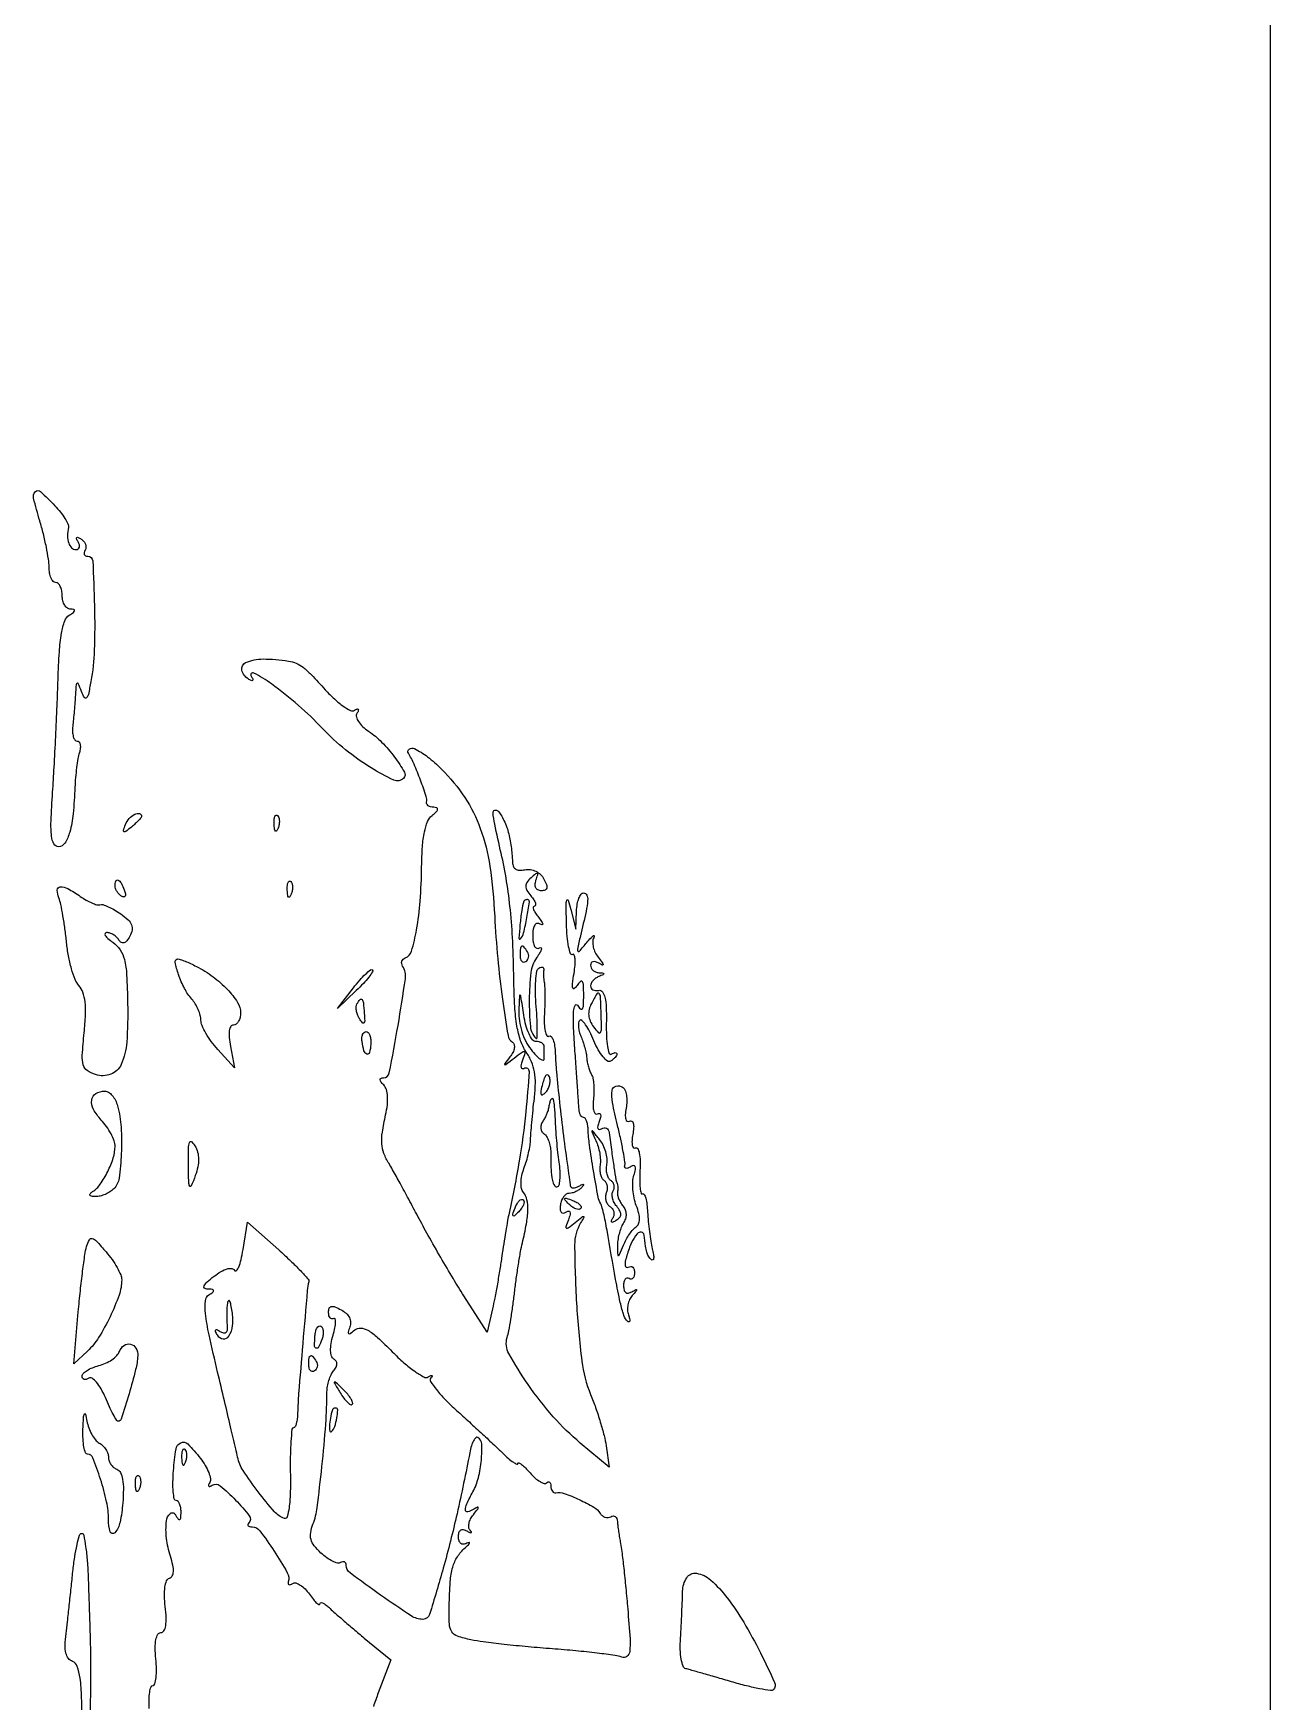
# Model space of a CAD drawing. Extents: x 0 to 848, y 0 to 1200.
# Drawn here: x 660.6 to 848, y 526.5 to 779.2 of the extents above; entities that cross this region are included whole.
import ezdxf

# ---------------------------------------------------------------- set-up
doc = ezdxf.new("R2010")
doc.units = 0

msp = doc.modelspace()

# ---------------------------------------------------------------- linework, layer by layer
msp.add_lwpolyline([(847.989753, 155.5), (847.994877, 677.756538), (848, 1200.013076)])
for points in [[(663.871338, 707.636955, -0.020768), (664.709361, 706.6672, -0.02678), (665.390992, 705.707511, -0.026455), (665.860179, 704.870948, -0.161676), (665.927231, 704.386955, 0.045705), (665.804842, 703.054137, 0.080855), (665.981557, 701.966954, 0.118018), (666.421311, 701.261537, 0.197095), (667.059017, 701, 0.132745), (667.403738, 701.093162, 0.19028), (667.59735, 701.339137, 0.143226), (667.599686, 701.712617, 0.068937), (667.404508, 702.154508, -0.028948), (667.154868, 702.616187, -0.323892), (667.191836, 702.80982, -0.309012), (667.391571, 702.841292, -0.02762), (667.861803, 702.58541, -0.078004), (668.265683, 702.238779, -0.090333), (668.519692, 701.800911, -0.100781), (668.586571, 701.341636, -0.124968), (668.457295, 700.930902, 0.08047), (668.309803, 700.575108, 0.15876), (668.334747, 700.273452, 0.183819), (668.52546, 700.073189, 0.112026), (668.84802, 700, -0.399817), (669.615716, 699.269322, -0.005907), (669.87151, 692.467276, -0.014362), (669.851775, 685.772822, -0.038049), (669.337394, 681.016665, -0.006922), (668.947311, 679.068702, -0.137683), (668.666551, 678.536097, -0.506435), (668.358585, 678.574963, -0.033846), (667.91522, 679.516665, 0.006824), (667.429248, 680.712478, 0.446282), (667.240663, 680.777415, 0.251349), (667.09511, 680.550538, 0.004136), (666.986952, 679, -0.003568), (666.910056, 677.879303, -0.002258), (666.805154, 676.573437, -0.002267), (666.690479, 675.291357, -0.00418), (666.583786, 674.25, 0.037839), (666.553766, 673.388124, 0.060248), (666.671996, 672.660938, 0.083735), (666.909066, 672.168417, 0.243421), (667.234507, 672, -0.22425), (667.532822, 671.85912, -0.122416), (667.710691, 671.485937, -0.080071), (667.734089, 670.92044, -0.045691), (667.591352, 670.25, 0.032602), (667.373145, 669.342251, 0.010778), (667.169308, 667.985937, 0.010681), (667.00745, 666.468347, 0.011926), (666.917711, 665, -0.015067), (666.64565, 660.964699, -0.043479), (666.132319, 658.21181, -0.072084), (665.397267, 656.544262, -0.258461), (664.41471, 656, -0.280378), (663.725878, 656.419223, -0.093244), (663.371996, 657.599029, -0.037051), (663.300842, 659.864967, -0.006066), (663.541424, 664.25, 0.003055), (663.772572, 668.045083, 0.001704), (664.010061, 672.668999, 0.001699), (664.218444, 677.34763, 0.002757), (664.360102, 681.325314, -0.008672), (664.559398, 685.524296, -0.027105), (664.894935, 688.331403, -0.039243), (665.371143, 690.183948, -0.170778), (666.062844, 691.060001, 0.01903), (666.686661, 691.488808, 0.184767), (666.855391, 691.754903, 0.409385), (666.742497, 691.928182, 0.051036), (666.25, 691.984687, -0.156456), (665.773177, 692.144102, -0.095937), (665.367188, 692.583002, -0.078496), (665.09307, 693.234059, -0.060533), (665, 694, 0.048028), (664.926307, 694.765418, 0.068025), (664.70625, 695.4125, 0.088204), (664.381882, 695.848523, 0.191087), (664, 696, -0.216027), (663.617439, 696.173378, -0.079183), (663.29375, 696.687689, -0.060217), (663.073268, 697.444718, -0.040802), (663, 698.341069, 0.037947), (662.908112, 699.550059, 0.011494), (662.588124, 701.36301, 0.011441), (662.134613, 703.385643, 0.012221), (661.597868, 705.341069, -0.011986), (660.652718, 708.778032, -0.261979), (660.919291, 709.748585, -0.40364), (661.720009, 709.767023, -0.01809)], [(699.25, 684.117874, -0.060051), (700.438406, 683.78148, -0.066795), (701.466882, 683.179988, -0.036884), (702.704246, 682.058476, -0.006506), (704.837347, 679.758277, 0.022536), (706.208453, 678.371671, 0.033924), (707.531922, 677.305516, 0.036332), (708.655019, 676.635839, 0.260306), (709.263393, 676.662786, -0.042129), (709.636993, 676.852264, -0.336245), (709.812122, 676.805004, -0.275464), (709.83652, 676.604152, -0.034229), (709.622643, 676.198441, 0.205925), (709.541645, 675.65292, 0.07992), (709.858259, 674.940627, 0.061308), (710.50324, 674.175241, 0.04204), (711.398652, 673.474449, -0.054533), (713.370577, 671.85027, -0.033487), (715.325112, 669.557327, -0.027553), (716.811033, 667.308282, -0.340894), (716.687988, 666.354655, -0.314617), (715.204622, 666.091199, -0.029532), (711.758897, 667.941948, -0.03276), (707.903116, 670.679744, -0.031839), (704.398792, 673.922117, 0.023514), (700.769433, 677.394012, 0.020839), (696.685339, 680.659912, 0.041153), (694.011523, 682.301467, 0.757335), (693.594426, 681.847216, -0.028851), (693.843204, 681.387345, -0.314943), (693.809105, 681.191071, -0.316522), (693.61348, 681.156389, -0.028996), (693.154508, 681.404508, -0.201), (692.201107, 682.73854, -0.358183), (692.768975, 683.873004, -0.106168), (695.40204, 684.426695, -0.037921)], [(722.446964, 667.75, -0.050113), (725.958075, 663.450389, -0.059561), (728.309644, 658.770866, -0.050312), (729.746804, 653.050545, -0.024058), (730.485307, 645.5, 0.010861), (730.941567, 639.094913, 0.01181), (731.667121, 632.892794, 0.005629), (732.505283, 627.396626, 0.216969), (733.179955, 626.388781, -0.19364), (733.435301, 626.041986, -0.105813), (733.45744, 625.506069, -0.076333), (733.238044, 624.848262, -0.047349), (732.798558, 624.160972, 0.002346), (731.974806, 623.097067, 0.539201), (732.009407, 622.997629, 0.228837), (732.180507, 623.032852, 0.00148), (733.437231, 624, -0.005496), (734.645485, 624.914489, -0.221475), (734.96217, 624.979006, -0.437169), (735.075332, 624.777456, -0.011532), (734.698685, 623.698062, 0.030799), (734.497073, 623.03982, 0.099848), (734.480436, 622.585526, 0.286317), (734.63784, 622.406113, 0.214845), (734.904673, 622.441085, -0.606943), (735.689398, 621.97342, -0.011018), (735.199985, 615.845799, -0.015981), (734.197571, 608.392778, -0.013082), (732.664754, 600.5, 0.01019), (732.452048, 599.437598, 0.00284), (732.162391, 597.765625, 0.002864), (731.856144, 595.869529, 0.003005), (731.576665, 594, -0.005051), (731.272635, 592.021649, -0.003514), (730.891085, 589.79375, -0.003544), (730.494714, 587.660712, -0.007313), (730.148649, 586), (729.365725, 582.5), (725.829252, 588, -0.007368), (724.227572, 590.57356, -0.003943), (722.32138, 593.796718, -0.003925), (720.427365, 597.117455, -0.006121), (718.853672, 600.010103, 0.001561), (717.468802, 602.611914, 0.001885), (716.15186, 605.04552, 0.0016), (715.02891, 607.086525, 0.012858), (714.485402, 608.010103, -0.048521), (713.722548, 609.547293, -0.073675), (713.402504, 611.001654, -0.055736), (713.476213, 612.762511, -0.01716), (713.972381, 615.37754, 0.027046), (714.231147, 616.905643, 0.044656), (714.263088, 618.213623, 0.055542), (714.07985, 619.245123, 0.125305), (713.677263, 619.922737, -0.030773), (713.257529, 620.397581, -0.155153), (713.13615, 620.725519, -0.314071), (713.262441, 620.926071, -0.100379), (713.626981, 621, 0.35891), (714.528216, 621.742582, 0.005397), (715.84692, 628.922538, 0.007492), (716.95502, 635.974365, 0.175379), (716.546875, 637.924154, -0.096287), (716.40656, 638.295143, -0.119866), (716.431898, 638.661855, -0.124181), (716.620759, 638.966687, -0.108101), (716.940913, 639.16459, 0.242177), (717.900228, 640.179384, 0.026108), (718.659793, 643.424939, 0.026276), (719.205165, 647.759903, 0.01529), (719.425545, 653, -0.013919), (719.54413, 656.016691, -0.033539), (719.842858, 658.229671, -0.046293), (720.316467, 659.795306, -0.126273), (721, 660.718197, 0.021578), (721.644961, 661.289881, 0.152417), (721.843341, 661.6531, 0.368864), (721.717593, 661.878243, 0.082494), (721.25, 661.968197, -0.059441), (720.783743, 662.035891, -0.090227), (720.414623, 662.21097, -0.119781), (720.198976, 662.462106, -0.17247), (720.161482, 662.75, 0.13455), (720.113437, 663.616002, 0.008304), (719.247055, 666.068954, 0.013183), (718.267687, 668.503327, 0.036195), (717.410956, 670.144075, -0.396529), (717.541904, 670.785297, -0.270872), (718.334433, 670.853048, -0.054528), (720.325447, 669.624894, -0.03106)], [(677, 660.622445, -0.172995), (676.92491, 660.411909, -0.015689), (676.55265, 659.984529, -0.018888), (676.060438, 659.492636, -0.013646), (675.477108, 658.981001, -0.008807), (674.617386, 658.292701, -0.27071), (674.355597, 658.258808, -0.389672), (674.264678, 658.458284, -0.012731), (674.584097, 659.358556, -0.091143), (675.143246, 660.274265, -0.089947), (675.99376, 660.936277, -0.178047), (676.678078, 661.025462, -0.350363)], [(697.683114, 658.8125, -0.054073), (697.461564, 658.395823, -0.470617), (697.279315, 658.37858, -0.168741), (697.137993, 658.670344, -0.018894), (697.078947, 659.416667, -0.028489), (697.089945, 660.112848, -0.077125), (697.200665, 660.592839, -0.208169), (697.385309, 660.77538, -0.296942), (697.604167, 660.729167, -0.126455), (697.797407, 660.402231, -0.060344), (697.876576, 659.916927, -0.05415), (697.839148, 659.359369, -0.051402)], [(732.617322, 657.926591, -0.013958), (732.833864, 656.874557, -0.010839), (733.012468, 655.719431, -0.01099), (733.132049, 654.634211, -0.025886), (733.161365, 653.820408, 0.086127), (733.273233, 653.109493, 0.161485), (733.620766, 652.65054, 0.140094), (734.215275, 652.450816, 0.059063), (735.063414, 652.512212, -0.084758), (735.893584, 652.529766, -0.076588), (736.714519, 652.275058, -0.07591), (737.426931, 651.782155, -0.080829), (737.941948, 651.108471, -0.030681), (738.33158, 650.259018, -0.148752), (738.37002, 649.736059, -0.251591), (738.111176, 649.437891, -0.090982), (737.541327, 649.333333, -0.117055), (737.043654, 649.451462, -0.160725), (736.720485, 649.77426, -0.132262), (736.615566, 650.28077, -0.069265), (736.742519, 650.916667, 0.013368), (737.005633, 651.741951, 0.362157), (736.920026, 651.937293, 0.299801), (736.686482, 651.9092, 0.011119), (735.98956, 651.292382, 0.05002), (735.37977, 650.602848, 0.155012), (735.188673, 650.019502, 0.139013), (735.360371, 649.39244, 0.037319), (735.964826, 648.542382, -0.027173), (736.404591, 647.949744, -0.062601), (736.65006, 647.453075, -0.138823), (736.668541, 647.135321, -0.351772), (736.5, 647, 0.378569), (736.336054, 646.855104, 0.12017), (736.377077, 646.502987, 0.056456), (736.652498, 645.958045, 0.025192), (737.127555, 645.308042, -0.017156), (737.594388, 644.690368, -0.093899), (737.766376, 644.311002, -0.511279), (737.667986, 644.195805, -0.115067), (737.375, 644.289804, 0.176078), (736.910664, 644.379587, 0.216296), (736.545796, 644.13865, 0.107234), (736.317607, 643.508646, 0.033476), (736.25, 642.5, 0.035609), (736.318286, 641.542379, 0.09554), (736.540618, 640.899319, 0.191856), (736.883075, 640.628947, 0.213869), (737.297878, 640.684099, -0.276495), (737.519137, 640.687211, -0.349985), (737.590913, 640.503261, -0.061104), (737.344893, 639.95728, -0.016402), (736.823957, 639.159051, 0.123945), (735.977504, 636.939795, 0.027333), (735.718536, 632.840984, 0.025157), (735.88888, 628.773752, 0.175063), (736.721271, 627, 0.642205), (736.895501, 627.064854, 0.015398), (736.943164, 628.201484, 0.015761), (736.910623, 629.796105, 0.008072), (736.774541, 631.792286, -0.015866), (736.666006, 633.858461, -0.022939), (736.711925, 635.686251, -0.019951), (736.873805, 637.140172, -0.220063), (737.188688, 637.616616, -0.064373), (737.508476, 637.761348, -0.172479), (737.75461, 637.750225, -0.231608), (737.892548, 637.595731, -0.111877), (737.906356, 637.32433, 0.034973), (737.866676, 636.936973, 0.01792), (737.86847, 636.448397, 0.017718), (737.906411, 635.943073, 0.025431), (737.978471, 635.5, -0.044831), (738.052572, 634.89799, -0.006474), (738.077252, 633.65951, -0.007297), (738.066063, 632.190414, -0.006184), (738.012391, 630.638759, 0.020662), (738.004267, 629.194359, 0.042194), (738.139908, 628.069742, 0.071933), (738.382461, 627.401093, 0.432482), (738.701214, 627.31534, -0.362492), (739.03977, 627.266958, -0.095918), (739.343853, 626.762056, -0.053717), (739.56853, 625.857663, -0.026536), (739.666917, 624.676581, 0.015937), (739.837694, 621.922209, 0.003745), (740.304604, 617.328097, 0.003981), (740.90159, 612.23734, 0.004905), (741.542674, 607.5, -0.001493), (741.660062, 606.674963, -0.001496), (741.772431, 605.849851, -0.001461), (741.866217, 605.129356, -0.005969), (741.916667, 604.690983, 0.201384), (742.051701, 604.44386, 0.152694), (742.342708, 604.330922, 0.096835), (742.764992, 604.384376, 0.050846), (743.25, 604.601308, -0.015014), (743.728576, 604.857907, -0.226751), (743.912236, 604.860878, -0.476478), (743.942162, 604.744506, -0.025923), (743.666667, 604.410325, -0.055136), (743.268883, 604.06189, -0.040862), (742.76342, 603.767408, -0.041662), (742.233033, 603.56621, -0.069938), (741.761996, 603.5, 0.150417), (741.333271, 603.368039, 0.081542), (740.92971, 602.984538, 0.06881), (740.611302, 602.416307, 0.056967), (740.433114, 601.745237, 0.046631), (740.3978, 601.07366, 0.153385), (740.546163, 600.660893, 0.253457), (740.844722, 600.525812, 0.121086), (741.257724, 600.659282, -0.091779), (741.670666, 600.819698, -0.373065), (741.885545, 600.694758, -0.150797), (741.898065, 600.286335, -0.024433), (741.647047, 599.522601, 0.010052), (741.264599, 598.462738, 0.397119), (741.359634, 598.25543, 0.265988), (741.636044, 598.29298, 0.006675), (742.669066, 599.108556, -0.003555), (743.690087, 599.92505, -0.187991), (743.925636, 599.996829, -0.548093), (743.989949, 599.876888, -0.008053), (743.506205, 599.044936, 0.138689), (742.589522, 595.695711, 0.012401), (742.882532, 586.890332, 0.016028), (743.675499, 578.114842, 0.068245), (745.018088, 573.036187, -0.01419), (745.774983, 571.063395, -0.011141), (746.486261, 568.88565, -0.011299), (747.057078, 566.82963, -0.027029), (747.362467, 565.276662), (747.817121, 562.053325), (743.456572, 565.698292, -0.037774), (739.362492, 569.68221, -0.029463), (735.533089, 574.569625, -0.025207), (732.637563, 579.236656, -0.202473), (732.377509, 581.695941, 0.026694), (732.624739, 582.702654, 0.00602), (732.932421, 584.438808, 0.006223), (733.238786, 586.453452, 0.005998), (733.499005, 588.5, -0.00552), (733.763682, 590.597626, -0.004957), (734.083516, 592.765625, -0.004974), (734.409127, 594.705172, -0.015539), (734.681527, 596, 0.014738), (735.295668, 598.896225, 0.039253), (735.508596, 600.996963, 0.057343), (735.366609, 602.535732, 0.116737), (734.853562, 603.628363, -0.11662), (734.557841, 604.257781, -0.056519), (734.473777, 605.148358, -0.048668), (734.595726, 606.194346, -0.037517), (734.92254, 607.296265, 0.019238), (735.295184, 608.402755, 0.015081), (735.616166, 609.627993, 0.015334), (735.845613, 610.787301, 0.035754), (735.927968, 611.667902, -0.013731), (735.976592, 612.654718, -0.003464), (736.110891, 614.257012, -0.003532), (736.290065, 616.086734, -0.003559), (736.494656, 617.909161, 0.025381), (736.645928, 620.125057, 0.04801), (736.505591, 621.908274, 0.055674), (736.053473, 623.447377, 0.050029), (735.260723, 624.909161, -0.067857), (734.418556, 626.603024, -0.039582), (733.863545, 628.806314, -0.028043), (733.529541, 631.787464, -0.010458), (733.383785, 636, 0.008304), (733.212943, 641.640618, 0.013446), (732.859227, 646.42642, 0.015067), (732.289571, 650.756796, 0.015543), (731.464655, 655, -0.002732), (730.486477, 659.423464, -0.033602), (730.236883, 661.132857, -0.33065), (730.483965, 661.526208, -0.296268), (730.96359, 661.426591, -0.062163), (731.419592, 660.846003, -0.025059), (731.896206, 659.955684, -0.024328), (732.319323, 658.934354, -0.028307)], [(667.722642, 648.481716, 0.02356), (668.611558, 647.919567, 0.029134), (669.489973, 647.485954, 0.029835), (670.249317, 647.216802, 0.149607), (670.695148, 647.223948, -0.155945), (671.148731, 647.225599, -0.027682), (671.953404, 646.921701, -0.027604), (672.890245, 646.44387, -0.021788), (673.848355, 645.829191, -0.032911), (674.961214, 644.929667, -0.109052), (675.496001, 644.161188, -0.146992), (675.573746, 643.377123, -0.079453), (675.236737, 642.458543, -0.03769), (674.767141, 641.750389, -0.143354), (674.341394, 641.443131, -0.235449), (673.947923, 641.491417, -0.108584), (673.579366, 641.871584, 0.066068), (673.226343, 642.303242, 0.052105), (672.745052, 642.668528, 0.053445), (672.215135, 642.916911, 0.083071), (671.718477, 643, 0.295202), (671.493165, 642.854276, 0.252633), (671.513922, 642.567725, 0.074144), (671.924018, 642.095635, 0.024136), (672.655955, 641.528425, -0.0925), (673.762981, 640.398833, -0.08866), (674.408499, 638.929637, -0.04637), (674.746316, 636.607215, -0.0084), (674.898849, 632.247436, -0.020805), (674.761732, 626.397141, -0.089907), (673.923995, 623.037511, -0.19837), (672.345247, 621.550636, -0.169371), (670.045073, 621.485694, -0.074568), (668.776157, 622.108372, -0.176997), (668.177918, 622.954595, -0.083178), (668.032033, 624.422814, -0.008977), (668.322279, 627.833638, 0.015078), (668.520026, 630.549242, 0.038774), (668.451253, 632.514934, 0.055318), (668.125267, 633.952409, 0.100849), (667.514605, 634.983861, -0.090487), (666.947502, 635.898371, -0.023957), (666.393681, 637.532858, -0.023498), (665.932857, 639.485128, -0.02223), (665.646976, 641.508469, 0.009297), (665.412437, 643.547801, 0.009707), (665.105028, 645.5478, 0.009436), (664.773574, 647.263884, 0.041545), (664.476391, 648.25, -0.094618), (664.251308, 649.439084, -0.393032), (664.705712, 649.926299, -0.147101), (665.829168, 649.674071, -0.024519)], [(674.381557, 649.448062, -0.036408), (674.556862, 648.868281, -0.155351), (674.525685, 648.512472, -0.32948), (674.325929, 648.393111, -0.1144), (673.988546, 648.507079, -0.061454), (673.610411, 648.810572, -0.051183), (673.290385, 649.21498, -0.053277), (673.072509, 649.65395, -0.088797), (673, 650.059017, -0.079093), (673.117673, 650.798253, -0.444011), (673.441482, 650.942608, -0.168622), (673.894727, 650.51997, -0.029964)], [(699.683114, 648.8125, -0.054073), (699.461564, 648.395823, -0.470617), (699.279315, 648.37858, -0.168741), (699.137993, 648.670344, -0.018894), (699.078947, 649.416667, -0.028489), (699.089945, 650.112848, -0.077125), (699.200665, 650.592839, -0.208169), (699.385309, 650.77538, -0.296942), (699.604167, 650.729167, -0.126455), (699.797407, 650.402231, -0.060344), (699.876576, 649.916927, -0.05415), (699.839148, 649.359369, -0.051402)], [(734.917769, 647.75, 0.042216), (734.58219, 646.338368, 0.013511), (734.319552, 644.196091, 0.008789), (734.159867, 642.136851, 0.690028), (734.373923, 642.04059, 0.138223), (734.874987, 642.934916, 0.014997), (735.363458, 645.272528, 0.010685), (735.734957, 647.655751, 0.453808), (735.433779, 648, 0.053857), (735.261767, 647.981418, 0.059054), (735.103267, 647.926563, 0.066972), (734.981145, 647.845693, 0.134393)], [(742.881685, 646.25, -0.032432), (742.995716, 647.303333, -0.048917), (743.242129, 648.192188, -0.061866), (743.572093, 648.808187, -0.243513), (743.942582, 649, -0.296919), (744.42669, 648.684723, -0.122629), (744.566925, 647.878622, -0.036258), (744.325064, 646.213969, -0.004108), (743.475096, 642.5, 0.002941), (743.005442, 640.469636, 0.254517), (743.088493, 640.177536, 0.435932), (743.319268, 640.183736, 0.004832), (744.455426, 641.5, -0.010394), (745.074924, 642.201766, -0.056805), (745.457081, 642.532445, -0.611642), (745.557056, 642.478081, -0.112151), (745.488068, 642.206195, 0.113509), (745.333439, 641.589872, 0.06147), (745.414244, 640.8083, 0.056419), (745.702075, 639.990785, 0.057554), (746.16391, 639.264237, -0.008244), (746.779781, 638.478382, -0.139028), (746.898475, 638.174121, -0.576966), (746.779145, 638.08896, -0.028561), (746.25, 638.367059, 0.063696), (745.7713, 638.577268, 0.132816), (745.367188, 638.586349, 0.188594), (745.102241, 638.399421, 0.146934), (745, 638.059017, 0.114968), (745.095571, 637.648869, 0.093879), (745.367188, 637.287895, 0.087237), (745.772551, 637.031214, 0.082027), (746.25, 636.921053, -0.011437), (746.903389, 636.864758, -0.382689), (747, 636.757018, -0.295955), (746.909806, 636.617987, -0.009076), (746.25, 636.337719, 0.058288), (745.771992, 636.0766, 0.058299), (745.367188, 635.712226, 0.06394), (745.092079, 635.304649, 0.117038), (745, 634.916667, 0.146628), (745.098646, 634.587515, 0.125269), (745.367188, 634.342708, 0.101674), (745.772191, 634.223037, 0.07063), (746.25, 634.25, -0.292281), (746.806588, 634.033272, -0.101435), (747.181194, 633.21338, -0.04839), (747.379244, 631.694864, -0.013289), (747.394719, 629.280424, 0.015253), (747.415038, 627.314694, 0.029433), (747.571603, 625.749373, 0.037946), (747.819963, 624.70927, 0.487416), (748.144719, 624.589441, -0.04113), (748.47293, 624.756724, -0.089167), (748.748761, 624.815885, -0.166332), (748.926629, 624.761598, -0.240726), (749, 624.618034, -0.138634), (748.934057, 624.384774, -0.042982), (748.71514, 624.088856, -0.039258), (748.401377, 623.784929, -0.03437), (748.030264, 623.518704, -0.310431), (747.55114, 623.541923, -0.059643), (746.892017, 624.180497, -0.044933), (746.178745, 625.240544, -0.026681), (745.517137, 626.613227, 0.01885), (744.881454, 627.986691, 0.034652), (744.247809, 629.042702, 0.044618), (743.697834, 629.697116, 0.413429), (743.363335, 629.696668, 0.162507), (743.183686, 629.33697, 0.053655), (743.163463, 628.738833, 0.046795), (743.283852, 628.024354, 0.038322), (743.540095, 627.293128, -0.021771), (743.849017, 626.496956, -0.015742), (744.125903, 625.586106, -0.015952), (744.334437, 624.702366, -0.033048), (744.428946, 624, 0.030529), (744.512757, 623.3525, 0.022296), (744.681212, 622.646875, 0.022666), (744.901934, 621.990194, 0.045356), (745.144939, 621.5, -0.092761), (745.361841, 620.933879, -0.025302), (745.486757, 619.980637, -0.024678), (745.520641, 618.865017, -0.023438), (745.445922, 617.731956, 0.029155), (745.390166, 616.708478, 0.066693), (745.495543, 615.944457, 0.144811), (745.734526, 615.561465, 0.331078), (746.054841, 615.533894, -0.175463), (746.343776, 615.594326, -0.310259), (746.515612, 615.436512, -0.115905), (746.513698, 615.016628, -0.032779), (746.318607, 614.387893, 0.02947), (746.104578, 613.713908, 0.139231), (746.115867, 613.312579, 0.347816), (746.313243, 613.178548, 0.120745), (746.663395, 613.291966, -0.103292), (747.057728, 613.434891, -0.153868), (747.417091, 613.375615, -0.149429), (747.684691, 613.118469, -0.095775), (747.820318, 612.706011, 0.002373), (748.209065, 609.766093, 0.004532), (748.55396, 607.408801, 0.003138), (748.854192, 605.555684, 0.060977), (749.019228, 605, -0.064209), (749.092207, 604.748348, -0.026694), (749.127825, 604.395642, -0.025874), (749.126097, 604.008875, -0.030357), (749.083334, 603.64474, 0.100657), (749.092808, 603.233668, 0.040388), (749.262173, 602.694593, 0.037877), (749.544874, 602.125232, 0.039056), (749.907711, 601.611202, -0.083553), (750.250159, 601.021347, -0.085264), (750.377531, 600.356079, -0.080741), (750.277413, 599.656159, -0.065277), (749.95811, 598.966462, 0.050656), (749.605916, 598.260442, 0.02827), (749.317196, 597.343273, 0.027926), (749.127965, 596.37301, 0.040224), (749.078699, 595.5, 0.004337), (749.1212, 594.201028, 0.449422), (749.24514, 594.099841, 0.259643), (749.413159, 594.232449, 0.002771), (749.993309, 595.647673, -0.027573), (750.40094, 596.516617, -0.026125), (750.908411, 597.351799, -0.027073), (751.435597, 598.041876, -0.077836), (751.891712, 598.433074, 0.153383), (752.278622, 598.880649, 0.098983), (752.423376, 599.556099, 0.06628), (752.313524, 600.478198, 0.028103), (751.936323, 601.667483, -0.040245), (751.60484, 602.807892, -0.031338), (751.4249, 604.086876, -0.032195), (751.409338, 605.307454, -0.064016), (751.581667, 606.257311, 0.023579), (751.81366, 607.128754, 0.146383), (751.778157, 607.584938, 0.358621), (751.533604, 607.72294, 0.094949), (751.082357, 607.5509, -0.042155), (750.662252, 607.337862, -0.131322), (750.350073, 607.298983, -0.273358), (750.190965, 607.425277, -0.160513), (750.178966, 607.67567, 0.105006), (750.212847, 608.228757, 0.006907), (749.953656, 609.815896, 0.009768), (749.578661, 611.712243, 0.00713), (749.091053, 613.803977, -0.013757), (748.332969, 617.262703, -0.080485), (748.281697, 619.117792, -0.310805), (748.85199, 619.747822, -0.199073), (749.864298, 619.583868, -0.160009), (750.214917, 619.167509, -0.054222), (750.432118, 618.395414, -0.047307), (750.501094, 617.430244, -0.039066), (750.396751, 616.403654, 0.027016), (750.270935, 615.405336, 0.08115), (750.332896, 614.723289, 0.210224), (750.564264, 614.429415, 0.266826), (750.903395, 614.440295, -0.27096), (751.242546, 614.448559, -0.208173), (751.472893, 614.148963, -0.079792), (751.532477, 613.455668, -0.026474), (751.403395, 612.440295, 0.027954), (751.284076, 611.479002, 0.067403), (751.33196, 610.765403, 0.159046), (751.529899, 610.417323, 0.334684), (751.822392, 610.390232, -0.434999), (752.145651, 610.301795, -0.072367), (752.385928, 609.619618, -0.042121), (752.512832, 608.470356, -0.02054), (752.490256, 606.993978, 0.014157), (752.448509, 605.506154, 0.027415), (752.513999, 604.318289, 0.034289), (752.658173, 603.518926, 0.506834), (752.883786, 603.427343, -0.4366), (753.130593, 603.358848, -0.052638), (753.360327, 602.769332, -0.036532), (753.542921, 601.836932, -0.018942), (753.64073, 600.653676, 0.01237), (753.736678, 599.272018, 0.008738), (753.909882, 597.725708, 0.008826), (754.127514, 596.252568, 0.018346), (754.35937, 595.114693, -0.019889), (754.534161, 594.243149, -0.060672), (754.556419, 593.641171, -0.233557), (754.426196, 593.425458, -0.352101), (754.21864, 593.448027, -0.057792), (753.784222, 593.996423, -0.067819), (753.514539, 594.601855, -0.038142), (753.325661, 595.499549, -0.006835), (753.125, 597.2, 0.342907), (752.714938, 597.62759, 0.258232), (752.08186, 597.389452, 0.069936), (751.229603, 596.047863, 0.033051), (750.505261, 594.124771, 0.023623), (750.270323, 593.192658, 0.080726), (750.246291, 592.569801, 0.25029), (750.423622, 592.317714, 0.260896), (750.726199, 592.330782, -0.132116), (751.083485, 592.437736, -0.19017), (751.390404, 592.326502, -0.143669), (751.597432, 591.997648, -0.069229), (751.666667, 591.5, -0.059847), (751.606168, 590.996371, -0.128073), (751.421875, 590.654049, -0.191391), (751.149258, 590.524383, -0.156081), (750.833333, 590.603006, 0.187619), (750.51803, 590.661245, 0.185976), (750.244792, 590.491447, 0.111122), (750.059827, 590.083504, 0.051132), (750, 589.5, 0.06493), (750.081927, 588.871774, 0.171904), (750.334096, 588.503051, 0.199525), (750.732186, 588.407065, 0.089409), (751.25, 588.587687, -0.009566), (751.88477, 588.930218, -0.516975), (751.988475, 588.876417, -0.219039), (751.933445, 588.694209, -0.005304), (751.328145, 588.024849, 0.078484), (750.923081, 587.418757, 0.057901), (750.671245, 586.650662, 0.057888), (750.602194, 585.845076, 0.07834), (750.737474, 585.128145, -0.023066), (750.917884, 584.538121, -0.089802), (750.945046, 584.158834, -0.363587), (750.827986, 584.046295, -0.201539), (750.62797, 584.114693, -0.134159), (750.052403, 584.999312, -0.021817), (749.507837, 586.994345, -0.011609), (748.8038, 590.474197, -0.001518), (747.500564, 597.915844, 0.007069), (747.248228, 599.268191, 0.009031), (746.975737, 600.506085, 0.007294), (746.714756, 601.531089, 0.072544), (746.538954, 601.936971, -0.093525), (746.154587, 602.936645, -0.003457), (745.452652, 606.938321, -0.006559), (744.848967, 610.837297, -0.026042), (744.635071, 613.25, 0.03352), (744.56554, 613.920272, 0.050435), (744.408278, 614.485937, 0.064335), (744.194588, 614.876683, 0.239916), (743.952381, 615, -0.186187), (743.710002, 615.093497, -0.08182), (743.492634, 615.367188, -0.064612), (743.331613, 615.771645, -0.047164), (743.256585, 616.25, 0.001688), (743.2027, 617.081724, 0.000111), (743.038466, 619.482813, 0.000161), (742.841153, 622.344672, 0.00012), (742.621826, 625.5, -0.006739), (742.428332, 628.941714, -0.025841), (742.44761, 631.086656, -0.090302), (742.665612, 631.974509, -0.597667), (743.016594, 632, 0.057924), (743.477463, 631.431958, 0.476404), (743.764976, 631.465378, 0.131206), (743.936564, 632.010464, 0.011012), (743.969374, 633.5, 0.010713), (743.936674, 635.026091, 0.137432), (743.760833, 635.5639, 0.468252), (743.463324, 635.59549, 0.052942), (742.966879, 635, -0.068881), (742.5422, 634.52229, -0.556776), (742.315533, 634.594775, -0.093563), (742.277709, 635.23899, -0.008654), (742.509865, 636.82612, 0.019363), (742.66476, 638.070586, 0.04159), (742.666669, 639.036731, 0.078384), (742.530699, 639.598176, 0.459119), (742.277673, 639.680882, -0.48195), (741.967224, 639.79537, -0.03158), (741.688559, 640.8594, -0.027199), (741.47168, 642.413947, -0.014464), (741.36423, 644.354763, -0.002767), (741.305529, 647.169997, -0.075564), (741.40552, 647.903279, -0.739726), (741.593265, 647.905278, -0.014303), (741.995915, 646.5), (742.76337, 643.5)], [(734.333333, 639.543989, 0.059057), (734.394948, 639.024148, 0.126631), (734.582917, 638.669932, 0.191218), (734.860929, 638.534562, 0.158515), (735.182979, 638.613087, 0.108766), (735.463027, 638.88478, 0.099739), (735.614038, 639.257398, 0.095385), (735.612382, 639.673795, 0.090093), (735.457295, 640.069098, 0.02679), (734.913397, 640.852054, 0.350126), (734.59208, 640.929499, 0.269722), (734.376303, 640.618676, 0.019984)], [(685.315741, 637.875037, -0.040536), (687.838057, 636.305492, -0.043607), (690.008242, 634.383521, -0.047861), (691.530818, 632.434501, -0.142841), (692, 630.825686, -0.057196), (691.919858, 630.127385, -0.076507), (691.68291, 629.536295, -0.095509), (691.33233, 629.140115, -0.165472), (690.920545, 629, 0.262254), (690.514755, 628.771441, 0.102276), (690.291854, 628.143386, 0.058676), (690.271542, 627.126818, 0.023618), (690.47184, 625.75), (691.102591, 622.5), (688.551295, 625.305764, -0.025972), (687.57482, 626.498573, -0.027681), (686.749443, 627.761886, -0.028714), (686.167296, 628.919473, -0.102494), (686, 629.727023, 0.067241), (685.901018, 630.459727, 0.03494), (685.59412, 631.331722, 0.033986), (685.147188, 632.198204, 0.043726), (684.618281, 632.921259, -0.059785), (683.522959, 634.523949, -0.036149), (682.609919, 636.637254, -0.03541), (682.100446, 638.516321, -0.472238), (682.498354, 639, -0.08344), (682.865189, 638.938354, -0.011728), (683.587127, 638.669542, -0.013116), (684.433038, 638.305771, -0.010811)], [(709.53296, 634.219697), (706.671981, 631.5), (709.08599, 634.618216, -0.014243), (710.043705, 635.785081, -0.023743), (710.922182, 636.703392, -0.020597), (711.655646, 637.345263, -0.366692), (711.94697, 637.337913, -0.370334), (711.985466, 637.050814, -0.020686), (711.422229, 636.257548, -0.02377), (710.597741, 635.291141, -0.014216)], [(710.742929, 630.762608, -0.010863), (710.802304, 629.653032, -0.194081), (710.681573, 629.323985, -0.466464), (710.461214, 629.332182, -0.026786), (710.021716, 629.964862, -0.045688), (709.717855, 630.574698, -0.048904), (709.538159, 631.21595, -0.054383), (709.499519, 631.79328, -0.128639), (709.625, 632.202254, -0.042372), (710.112545, 632.859452, -0.470282), (710.398282, 632.850493, -0.138873), (710.595767, 632.362138, -0.00828)], [(734.141905, 631.157729, 0.047439), (734.222302, 629.62412, 0.039684), (734.588497, 628.035175, 0.039962), (735.197002, 626.5366, 0.050272), (736, 625.272871, 0.020317), (736.769558, 624.372357, 0.052475), (737.4125, 623.810533, 0.149702), (737.811385, 623.680062, 0.419767), (738, 623.865141), (738, 624.886948), (738, 625.75, 0.163305), (737.904, 626.03609, 0.096011), (737.632812, 626.279688, 0.077243), (737.228082, 626.444278, 0.05808), (736.75, 626.5, -0.238042), (736.226282, 626.764311, -0.050332), (735.688017, 627.671619, -0.042419), (735.216299, 628.963581, -0.028614), (734.891905, 630.5, 0.000669), (734.463289, 633.294257, 0.176115), (734.346912, 633.506175, 0.628183), (734.245292, 633.462992, 0.001193)], [(745.126189, 632.235786, 0.064637), (744.789695, 631.348016, 0.08223), (744.729283, 630.475335, 0.079189), (744.954404, 629.604681, 0.05513), (745.460858, 628.722642, 0.028103), (746.181397, 627.845272, 0.488069), (746.501072, 627.871246, 0.14868), (746.66407, 628.424709, 0.006332), (746.619853, 630.485461, 0.003589), (746.505605, 633.250558, 0.165992), (746.299743, 633.769796, 0.512533), (745.981424, 633.743348, 0.012315)], [(711.728279, 626.042906, -0.042975), (711.529467, 624.81938, -0.444438), (711.128195, 624.606696, -0.244607), (710.69201, 625.082539, -0.029113), (710.392873, 626.528944, -0.055253), (710.372975, 627.091843, -0.08308), (710.489891, 627.567877, -0.111267), (710.719886, 627.884489, -0.18221), (711.026335, 628, -0.223703), (711.339689, 627.852418, -0.086742), (711.582895, 627.425104, -0.063607), (711.722619, 626.79235, -0.041392)], [(737.731213, 620.080159, 0.013933), (737.479614, 618.995419, 0.131195), (737.508441, 618.522275, 0.470166), (737.72933, 618.436586, 0.069225), (738.16845, 618.76845, 0.0741), (738.539971, 619.270088, 0.058506), (738.7862, 619.899953, 0.059552), (738.8766, 620.556574, 0.085105), (738.787763, 621.13671, 0.170804), (738.564152, 621.424773, 0.353106), (738.298474, 621.396366, 0.106885), (738.004403, 620.940026, 0.02593)], [(673.369714, 616.75, -0.049279), (673.904029, 613.508347, -0.027568), (673.943064, 609.508222, -0.023463), (673.600476, 605.806364, -0.16297), (672.8, 604.2, -0.0555), (672.226873, 603.741714, -0.039234), (671.497187, 603.356998, -0.039698), (670.731122, 603.096813, -0.064574), (670.05, 603.015313, -0.03052), (669.428108, 603.059479, -0.228546), (669.187853, 603.217331, -0.34222), (669.215441, 603.447436, -0.050866), (669.600296, 603.765313, 0.093479), (670.749801, 604.891489, 0.037218), (671.879398, 606.798226, 0.037328), (672.728449, 608.888652, 0.077954), (673, 610.619807, 0.087399), (672.854033, 611.448491, 0.034145), (672.381724, 612.51478, 0.032506), (671.700703, 613.62499, 0.034757), (670.895231, 614.611521, -0.064828), (669.731246, 616.225814, -0.156069), (669.462447, 617.657416, -0.230004), (670.090503, 618.62406, -0.136454), (671.442386, 619, -0.146985), (671.993657, 618.834364, -0.069795), (672.554833, 618.339062, -0.060073), (673.040784, 617.610616, -0.051663)], [(738.875, 617.5, 0.006302), (738.817237, 617.255915, 0.002656), (738.745502, 616.926563, 0.002627), (738.672551, 616.573745, 0.003423), (738.609687, 616.25, -0.045891), (738.505061, 615.881527, -0.016021), (738.289985, 615.373423, -0.015756), (738.016172, 614.826239, -0.017741), (737.718375, 614.319098, 0.082901), (737.507309, 613.821286, 0.093681), (737.482029, 613.303356, 0.102039), (737.64441, 612.846372, 0.11866), (737.968385, 612.519539, -0.121734), (738.352836, 612.126966, -0.047863), (738.675509, 611.436233, -0.043708), (738.895699, 610.588088, -0.041623), (738.969943, 609.700441, 0.011262), (739.028741, 607.118932, 0.039555), (739.234793, 605.470638, 0.090332), (739.573891, 604.630455, 0.411227), (740.037889, 604.523417, 0.212201), (740.2837, 604.883471, 0.030344), (740.393353, 605.791676, 0.030109), (740.392528, 606.944995, 0.021493), (740.258601, 608.229428, -0.008981), (740.065763, 609.717024, -0.005349), (739.887023, 611.493957, -0.005353), (739.746763, 613.269127, -0.009218), (739.673093, 614.75, 0.011639), (739.569993, 616.638158, 0.051202), (739.370373, 617.734274, 0.486849), (739.125719, 617.832616, 0.203197)], [(685.149722, 606.212324, -0.009724), (684.534294, 604.62569, -0.621764), (684.303038, 604.609756, -0.127288), (684.15429, 605.139302, -0.00246), (684.109356, 608, -0.006876), (684.116328, 610.35013, -0.083657), (684.280272, 611.2328, -0.525139), (684.601154, 611.3158, -0.082624), (685.101183, 610.712324, -0.067788), (685.496199, 609.755926, -0.061459), (685.638624, 608.695817, -0.054337), (685.523135, 607.518481, -0.036071)], [(745.814975, 611.5, -0.037956), (746.14873, 610.606404, -0.027823), (746.385908, 609.574604, -0.028343), (746.500951, 608.566637, -0.054198), (746.459208, 607.753971, 0.049372), (746.416026, 607.046333, 0.053481), (746.515457, 606.363389, 0.060101), (746.733429, 605.803885, 0.13218), (747.045393, 605.471946, -0.129976), (747.33718, 605.164159, -0.080673), (747.503823, 604.691894, -0.071391), (747.523819, 604.131703, -0.064978), (747.388152, 603.569126, 0.081176), (747.269433, 602.996447, 0.077827), (747.336292, 602.40692, 0.081799), (747.573641, 601.891443, 0.106015), (747.948138, 601.532052, -0.099125), (748.310804, 601.193394, -0.097965), (748.517003, 600.73985, -0.097924), (748.535026, 600.241795, -0.098951), (748.361803, 599.776393, 0.03679), (748.145173, 599.360313, 0.366819), (748.198393, 599.186224, 0.260828), (748.417043, 599.172941, 0.025996), (748.89405, 599.434519, 0.072492), (749.405131, 599.863518, 0.175612), (749.585335, 600.314583, 0.14094), (749.45076, 600.846876, 0.041288), (748.962468, 601.545223, -0.057017), (748.57341, 602.140593, -0.060429), (748.338079, 602.797105, -0.067674), (748.283517, 603.413159, -0.127374), (748.430222, 603.887097, 0.096954), (748.587319, 604.304119, 0.097431), (748.575183, 604.748833, 0.09842), (748.396122, 605.152249, 0.101162), (748.077779, 605.45193, -0.134101), (747.738534, 605.81564, -0.062604), (747.51033, 606.423847, -0.055422), (747.418545, 607.165241, -0.050718), (747.486884, 607.931897, 0.07667), (747.518814, 608.78953, 0.043809), (747.309003, 609.806841, 0.042531), (746.909993, 610.817665, 0.054263), (746.370251, 611.660868, 0.001083), (745.355828, 612.915377, 0.301313), (745.231687, 612.954232, 0.457649), (745.189299, 612.861906, 0.001337)], [(734.124088, 600.733333, -0.011214), (733.463552, 600.106486, -0.400052), (733.270328, 600.111181, -0.286372), (733.21821, 600.336218, -0.008399), (733.564293, 601.293128, -0.036269), (733.866277, 601.940734, -0.070189), (734.210949, 602.395085, -0.120343), (734.538684, 602.59249, -0.278911), (734.806872, 602.526461, -0.20742), (734.927901, 602.220211, -0.082976), (734.837219, 601.768815, -0.063152), (734.558688, 601.246577, -0.043285)], [(743.526461, 601.193128, -0.20742), (743.220211, 601.072099, -0.082976), (742.768815, 601.162781, -0.063152), (742.246577, 601.441312, -0.043285), (741.733333, 601.875912, -0.011214), (741.106486, 602.536448, -0.400052), (741.111181, 602.729672, -0.286372), (741.336218, 602.78179, -0.008399), (742.293128, 602.435707, -0.036269), (742.940734, 602.133723, -0.070189), (743.395085, 601.789051, -0.120343), (743.59249, 601.461316, -0.278911)], [(702.340467, 590.130677, 0.040131), (702.113439, 588.788302, 0.000589), (701.42173, 580.778316, 0.001268), (700.797003, 573.216415, 0.014725), (700.647243, 570.25, -0.024687), (700.58648, 569.387798, -0.038942), (700.440978, 568.660938, -0.045798), (700.24205, 568.143371, -0.285476), (700.011406, 568, 0.386996), (699.779266, 567.788677, 0.006673), (699.629875, 565.936141, 0.013064), (699.536843, 563.668045, 0.007855), (699.539112, 560.974098, -0.010759), (699.524556, 558.042744, -0.026938), (699.352889, 555.910756, -0.034531), (699.065417, 554.515872, -0.428779), (698.636327, 554.287891, -0.133419), (697.149571, 555.276957, -0.016504), (694.663236, 558.317243, -0.018575), (692.3909, 561.531712, -0.093117), (691.551401, 563.559567, 0.005544), (691.272798, 564.817884, 0.000442), (690.496245, 568.136455, 0.000598), (689.56162, 572.093407, 0.000459), (688.531072, 576.415599, -0.005052), (687.231344, 582.097627, -0.025649), (686.702934, 585.30098, -0.046861), (686.666854, 587.246545, -0.236871), (687.208927, 588.150286, 0.018018), (687.836184, 588.580687, 0.301848), (687.917813, 588.806354, 0.317605), (687.74143, 588.95997, 0.01911), (687, 589.006923, -0.167267), (686.557963, 589.17154, -0.351187), (686.487159, 589.508064, -0.094893), (686.933905, 590.086897, -0.017284), (687.983827, 590.952913, -0.029779), (689.053046, 591.67752, -0.063917), (689.965576, 592.0724, -0.101162), (690.659321, 592.127391, -0.227478), (691.093033, 591.84947, 0.493251), (691.385924, 591.819859, 0.091531), (691.729483, 592.352886, 0.040478), (692.083135, 593.460489, 0.017399), (692.381479, 594.984174), (693.044545, 599.130763), (697.772273, 594.946058, -0.00856), (699.572702, 593.296601, -0.013238), (701.064367, 591.805349, -0.007507), (702.243966, 590.523928, -0.249171)], [(674, 590.412118, -0.085825), (673.602196, 588.111671, -0.026134), (672.237807, 584.836475, -0.02676), (670.503218, 581.664976, -0.066794), (668.830641, 579.627591), (666.734549, 577.674785), (667.429737, 585.587392, -0.004543), (667.73753, 588.75978, -0.0054), (668.087581, 591.748166, -0.004718), (668.43354, 594.260547, -0.034348), (668.692984, 595.448919, -0.044143), (669.099458, 596.491189, -0.358931), (669.533708, 596.685896, -0.140988), (670.148122, 596.311016, -0.008115), (671.630522, 594.643155, -0.024032), (672.537446, 593.480155, -0.025944), (673.303966, 592.263981, -0.026662), (673.846745, 591.160682, -0.101315)], [(690.034678, 587, 0.025674), (689.946855, 586.292601, 0.012952), (689.905262, 585.394452, 0.012828), (689.910184, 584.46204, 0.018596), (689.966222, 583.640689, -0.039758), (689.986628, 582.851085, -0.17822), (689.806806, 582.433212, -0.265496), (689.456301, 582.327596, -0.08199), (688.926868, 582.545198, 0.022647), (688.392953, 582.842649, 0.325363), (688.190712, 582.80874, 0.320308), (688.158666, 582.604449, 0.022304), (688.458359, 582.067376, 0.225787), (689.362401, 581.483958, 0.290886), (690.237777, 581.893058, 0.119017), (690.786188, 583.491299, 0.060496), (690.72801, 585.628178, 0.014275), (690.54569, 586.649746, 0.065797), (690.347651, 587.215777, 0.485286), (690.178038, 587.250021, 0.174629)], [(708.554667, 583.281864, 0.015524), (708.27835, 582.489049, 0.344926), (708.35887, 582.275114, 0.305085), (708.602141, 582.286241, 0.013697), (709.296134, 582.830807, -0.192502), (710.187091, 583.118537, -0.11543), (711.265222, 582.787604, -0.054748), (712.733641, 581.701016, -0.012084), (714.984678, 579.515612, 0.01822), (716.728839, 577.863387, 0.027484), (718.37301, 576.568942, 0.026046), (719.758348, 575.700577, 0.262043), (720.415652, 575.703687, -0.018548), (720.806351, 575.907188, -0.207111), (720.977805, 575.913134, -0.478508), (721.009692, 575.811636, -0.036173), (720.806664, 575.550322, 0.339988), (720.767038, 575.039316, 0.023529), (721.668509, 573.790154, 0.025742), (723.000455, 572.282616, 0.015744), (724.714226, 570.639997, -0.00196), (726.647483, 568.886644, -0.001724), (728.651702, 567.041834, -0.001732), (730.448426, 565.364927, -0.005221), (731.657563, 564.204545, 0.014321), (732.557193, 563.372101, 0.02991), (733.311909, 562.788555, 0.047504), (733.836045, 562.499869, 0.539604), (734, 562.607555, -0.534739), (734.146017, 562.705045, -0.066695), (734.543884, 562.473742, -0.033928), (735.140027, 561.942791, -0.015225), (735.851521, 561.171198, 0.030757), (736.608017, 560.400262, 0.049281), (737.349649, 559.85397, 0.065119), (737.972113, 559.586132, 0.271835), (738.351521, 559.684855, -0.11585), (738.597956, 559.837552, -0.254873), (738.809509, 559.800134, -0.169479), (738.954494, 559.569315, -0.056329), (739, 559.166667, 0.063912), (739.05573, 558.732461, 0.09673), (739.220312, 558.390144, 0.125688), (739.464688, 558.192643, 0.16182), (739.75, 558.161482, -0.139839), (741.007502, 558.078613, -0.022605), (743.300144, 557.139209, -0.023404), (745.502228, 555.990312, -0.123), (746.471959, 555.045371, 0.085041), (746.796903, 554.677301, 0.093511), (747.215942, 554.45304, 0.10041), (747.662832, 554.40605, 0.115051), (748.069098, 554.542705, -0.12314), (748.429264, 554.657492, -0.174989), (748.749023, 554.564507, -0.144509), (748.977667, 554.266412, -0.077377), (749.076511, 553.809017, 0.014893), (749.133168, 553.168076, 0.006008), (749.247018, 552.297024, 0.005939), (749.392089, 551.361597, 0.007493), (749.549518, 550.5, -0.019142), (749.741368, 549.291452, -0.002639), (750.030685, 546.761728, -0.003025), (750.339529, 543.760484, -0.002556), (750.630753, 540.582478, -0.004724), (750.980828, 536.03444, -0.04683), (750.930668, 534.121671, -0.200518), (750.509062, 533.37774, -0.26223), (749.749925, 533.265721, 0.056788), (748.714742, 533.533305, 0.004935), (746.013023, 533.885496, 0.00644), (742.771804, 534.233228, 0.004959), (739.227013, 534.531966, -0.004489), (735.549456, 534.838411, -0.004595), (731.906593, 535.208722, -0.004461), (728.750691, 535.587394, -0.019174), (726.884834, 535.901312, -0.029694), (724.850618, 536.452044, -0.17131), (723.985646, 537.127653, -0.13287), (723.620615, 538.290447, -0.015329), (723.594827, 541.052589, -0.01233), (723.763075, 544.70939, -0.049313), (724.140079, 546.916482, -0.077176), (724.837568, 548.470936, -0.067705), (726, 549.82054, 0.01287), (726.522467, 550.307568, 0.112792), (726.692188, 550.572286, 0.609146), (726.613919, 550.656512, 0.049209), (726.25, 550.51514, -0.102041), (725.747124, 550.378405, -0.184404), (725.345305, 550.503848, -0.156975), (725.086323, 550.888913, -0.070282), (725, 551.5, -0.063925), (725.08108, 552.131593, -0.174776), (725.331991, 552.497243, -0.202218), (725.729287, 552.587873, -0.087072), (726.25, 552.398692, 0.01713), (726.701361, 552.159137, 0.16288), (726.915049, 552.131036, 0.524814), (726.958994, 552.231588, 0.045405), (726.758676, 552.497665, -0.15945), (726.56791, 552.925032, -0.07842), (726.599755, 553.526204, -0.065281), (726.838843, 554.202485, -0.052584), (727.258676, 554.849949, 0.00527), (727.918191, 555.682745, 0.169172), (727.999546, 555.92492, 0.561162), (727.886856, 555.992006, 0.013806), (727.25, 555.632941, -0.0853), (726.396906, 555.301268, -0.466743), (726.059732, 555.569915, -0.116984), (726.250767, 556.473918, -0.013878), (727.183849, 558.315741, 0.062913), (728.014066, 560.449816, 0.038482), (728.467542, 563.116726, 0.034976), (728.520087, 565.55151, 0.24707), (727.938318, 566.538121, 0.34449), (727.626741, 566.503728, 0.076537), (727.282004, 566.045095, 0.049631), (726.956516, 565.259092, 0.026748), (726.707138, 564.239796, -0.009277), (724.785332, 554.997419, -0.012663), (722.689927, 546.752965, -0.005832), (720.6343, 539.759352, -0.329519), (719.607196, 539, -0.14585), (717.850556, 539.52355, -0.008657), (713.212448, 542.673752, -0.006572), (708.575911, 546.033669, -0.236932), (708, 547.180794, 0.102935), (707.934144, 547.497299, 0.178803), (707.750737, 547.688667, 0.166087), (707.475486, 547.722862, 0.087222), (707.151444, 547.593597, -0.205576), (706.682452, 547.523641, -0.049385), (705.928746, 547.804004, -0.042689), (705.055391, 548.327681, -0.03115), (704.180658, 549.046319, -0.037672), (703.157445, 550.1547, -0.100527), (702.672749, 551.109424, -0.109273), (702.620031, 552.128012, -0.049377), (702.971601, 553.425306, 0.05891), (703.596379, 555.917438, 0.00565), (704.325845, 562.142264, 0.007866), (704.90445, 568.58096, 0.017962), (705.089569, 573.453914, -0.043725), (705.164599, 574.29051, -0.032816), (705.38667, 575.188439, -0.033561), (705.710895, 576.011757, -0.062701), (706.095347, 576.614886, 0.054074), (706.463071, 577.170461, 0.115962), (706.587372, 577.666043, 0.147973), (706.467021, 578.086224, 0.111572), (706.122231, 578.424457, -0.181781), (705.775972, 578.872837, -0.066772), (705.642715, 579.675068, -0.050081), (705.716715, 580.74866, -0.027608), (706.009401, 582.032779, 0.018301), (706.287268, 583.1551, 0.042368), (706.392316, 584.016012, 0.095078), (706.319753, 584.487033, 0.477496), (706.102395, 584.563283, -0.17243), (705.811165, 584.500579, -0.189381), (705.559245, 584.639435, -0.118834), (705.388802, 584.98681, -0.054953), (705.333333, 585.489975, -0.083552), (705.437455, 586.108721, -0.266398), (705.741717, 586.373787, -0.147688), (706.28838, 586.320428, -0.025216), (707.244226, 585.869294, -0.06255), (707.989373, 585.341441, -0.090425), (708.476115, 584.700053, -0.103239), (708.665847, 583.995505, -0.106326)], [(704.349337, 581.467975, -0.01992), (703.807591, 580.208603, -0.402215), (703.451701, 580.07469, -0.30258), (703.207033, 580.449592, -0.01644), (703.269735, 581.930722, -0.039075), (703.379055, 582.638259, -0.079088), (703.592392, 583.158362, -0.140997), (703.868239, 583.412037, -0.259868), (704.163912, 583.398697, -0.156206), (704.408436, 583.11266, -0.075558), (704.527236, 582.640664, -0.063531), (704.509264, 582.063819, -0.05214)], [(676.430452, 578.916667, -0.050064), (676.11481, 576.815367, -0.010129), (675.109402, 573.174081, -0.003766), (673.93429, 569.337107, -0.32753), (673.474876, 569, -0.264454), (673.241296, 569.132832, -0.009751), (672.720039, 570.049266, -0.015479), (672.138786, 571.202967, -0.009991), (671.534376, 572.571969, 0.02911), (670.888552, 573.89544, 0.048784), (670.180418, 574.909319, 0.066703), (669.518598, 575.502092, 0.295906), (669.020956, 575.512952, -0.070216), (668.630242, 575.341566, -0.145149), (668.299906, 575.346559, -0.189771), (668.082129, 575.52212, -0.130035), (668, 575.832575, -0.2028), (668.173184, 576.241995, -0.053044), (668.746953, 576.691416, -0.045116), (669.569254, 577.107363, -0.033069), (670.54282, 577.421391, 0.045672), (671.558607, 577.777499, 0.043671), (672.509175, 578.316412, 0.046886), (673.261918, 578.94626, 0.103856), (673.666027, 579.572063, -0.147055), (674.371013, 580.483389, -0.216579), (675.348879, 580.675293, -0.209636), (676.160536, 580.063285, -0.141047)], [(703.457295, 578.069098, -0.090093), (703.612382, 577.673795, -0.095385), (703.614038, 577.257398, -0.099739), (703.463027, 576.88478, -0.108766), (703.182979, 576.613087, -0.158515), (702.860929, 576.534562, -0.191218), (702.582917, 576.669932, -0.126631), (702.394948, 577.024148, -0.059057), (702.333333, 577.543989, -0.019984), (702.376303, 578.618676, -0.269722), (702.59208, 578.929499, -0.350126), (702.913397, 578.852054, -0.02679)], [(707.100391, 573.295478, 0.024195), (707.642413, 572.484545, 0.042367), (708.175905, 571.879045, 0.056956), (708.628468, 571.534961, 0.342991), (708.902621, 571.569288, 0.289503), (708.969679, 571.866648, 0.049795), (708.711038, 572.414178, 0.040938), (708.234722, 573.077655, 0.025624), (707.578723, 573.77381, 0.001428), (706.349181, 574.94476, 0.406252), (706.219485, 574.942993, 0.342804), (706.201648, 574.800919, 0.001303)], [(705.923489, 570.75, 0.027547), (705.606136, 569.463842, 0.035196), (705.464332, 568.251818, 0.065115), (705.526836, 567.50893, 0.5934), (705.770646, 567.437313, 0.113475), (706.253576, 568.208601, 0.038882), (706.589177, 569.492318, 0.037687), (706.712603, 570.690578, 0.422234), (706.411516, 571, 0.056877), (706.248454, 570.981391, 0.061615), (706.098408, 570.926563, 0.069595), (705.983217, 570.845645, 0.131363)], [(670.596205, 565.70031, -0.064677), (671.133127, 565.294686, -0.05373), (671.587635, 564.740928, -0.055791), (671.896619, 564.130319, -0.089485), (672, 563.557299, 0.085476), (672.094692, 563.007433, 0.06624), (672.372128, 562.465779, 0.06606), (672.78254, 562.01411, 0.083917), (673.266819, 561.727854, -0.192766), (673.801943, 561.232057, -0.067191), (674.126826, 560.212527, -0.045125), (674.254782, 558.694949, -0.018325), (674.166125, 556.620865, -0.032249), (673.745363, 553.715881, -0.127752), (672.947101, 552.114539, -0.589566), (672.277937, 552.258005, -0.073676), (672, 554.13398, 0.053849), (671.712455, 556.796158, 0.02366), (670.791323, 560.224273, 0.015154), (669.651287, 563.445919, 0.309439), (668.841712, 564, -0.31782), (668.523126, 564.22526, -0.038502), (668.287256, 565.101562, -0.034441), (668.144776, 566.312615, -0.021142), (668.136182, 567.75, -0.004013), (668.218525, 569.606476, -0.098491), (668.344727, 570.10342, -0.705099), (668.499483, 570.087496, -0.014504), (668.732387, 569, 0.043427), (669.01214, 567.984338, 0.03967), (669.469644, 566.999466, 0.042013), (670.024774, 566.184798, 0.092982)], [(683.078947, 563.416667, 0.018894), (683.137993, 562.670344, 0.168741), (683.279315, 562.37858, 0.470617), (683.461564, 562.395823, 0.054073), (683.683114, 562.8125, 0.051402), (683.839148, 563.359369, 0.05415), (683.876576, 563.916927, 0.060344), (683.797407, 564.402231, 0.126455), (683.604167, 564.729167, 0.296942), (683.385309, 564.77538, 0.208169), (683.200665, 564.592839, 0.077125), (683.089945, 564.112848, 0.028489)], [(676.683114, 558.8125, -0.054073), (676.461564, 558.395823, -0.470617), (676.279315, 558.37858, -0.168741), (676.137993, 558.670344, -0.018894), (676.078947, 559.416667, -0.028489), (676.089945, 560.112848, -0.077125), (676.200665, 560.592839, -0.208169), (676.385309, 560.77538, -0.296942), (676.604167, 560.729167, -0.126455), (676.797407, 560.402231, -0.060344), (676.876576, 559.916927, -0.05415), (676.839148, 559.359369, -0.051402)], [(765.695572, 542.25, -0.028686), (768.196731, 538.553077, -0.017765), (770.72023, 533.955003, -0.009004), (772.886609, 529.451877, -0.313667), (772.690168, 528.356835, -0.237594), (772.265881, 528.216767, -0.009471), (770.611977, 528.494916, -0.01492), (768.612345, 528.93242, -0.009805), (766.337869, 529.549292, 0.000602), (764.02393, 530.222826, 0.00078), (761.900474, 530.834555, 0.000584), (760.119099, 531.342478, 0.007026), (759.429703, 531.527747, -0.251165), (759.021497, 531.900952, -0.041437), (758.742725, 532.969577, -0.036148), (758.596509, 534.425518, -0.022211), (758.625108, 536.149657, 0.002213), (758.730847, 538.016672, 0.001768), (758.828797, 540.029899, 0.001786), (758.906218, 541.894077, 0.004521), (758.945405, 543.25, -0.140219), (759.57897, 545.30928, -0.293186), (761.045511, 545.970035, -0.148226), (763.218085, 544.943557, -0.045766)]]:
    msp.add_lwpolyline(points, format="xyb", close=True)
for points in [[(678.173061, 525.5, -0.021686), (678.141017, 526.841614, -0.035646), (678.243866, 527.971875, -0.040962), (678.446348, 528.785581, -0.321715), (678.7451, 529, 0.345258), (679.037697, 529.229386, 0.033725), (679.20352, 530.175, 0.031461), (679.259439, 531.466497, 0.018864), (679.17139, 533, -0.020285), (679.078001, 534.711449, -0.050551), (679.186845, 535.958401, -0.083437), (679.47416, 536.734472, -0.26863), (679.932723, 537, 0.266103), (680.390069, 537.261951, 0.090851), (680.661647, 538.00759, 0.052399), (680.73908, 539.227697, 0.019661), (680.600886, 540.937709, -0.023006), (680.479493, 542.576198, -0.043224), (680.556976, 543.900445, -0.056845), (680.805374, 544.840227, -0.222851), (681.228847, 545.242949, 0.186887), (681.656624, 545.596918, 0.116938), (681.836745, 546.229962, 0.066967), (681.75038, 547.193991, 0.02267), (681.375962, 548.55524, -0.049349), (680.785381, 551.257971, -0.056589), (680.77625, 553.899842, -0.176694), (681.322797, 555.004704, -0.473254), (682.075482, 554.912109, 0.015877), (682.564057, 554.191944, 0.336604), (682.796657, 554.121629, 0.296023), (682.951302, 554.329606, 0.013754), (682.984687, 555.25, 0.041364), (682.935061, 555.920032, 0.061166), (682.773073, 556.485937, 0.080736), (682.531242, 556.869874, 0.215124), (682.242794, 557, -0.360427), (681.964471, 557.230585, -0.024645), (681.813151, 558.321875, -0.026241), (681.760779, 559.774706, -0.015733), (681.843488, 561.5, -0.019243), (682.234158, 564.799674, -0.250362), (682.954607, 565.753365, -0.317561), (684.002196, 565.560798, -0.026884), (685.913795, 563.382463, -0.032149), (686.654968, 562.304284, -0.041978), (687.179672, 561.229217, -0.047716), (687.440745, 560.303161, -0.18533), (687.331866, 559.727954, 0.039796), (687.145135, 559.363982, 0.29093), (687.177105, 559.179682, 0.313285), (687.352141, 559.139509, 0.043022), (687.704983, 559.31767, -0.320766), (688.898048, 559.237349, -0.028155), (691.255872, 557.06573, -0.028509), (693.328596, 554.669756, -0.376855), (693.258883, 553.592216, 0.119504), (693.12175, 553.367295, 0.256342), (693.15938, 553.173963, 0.165676), (693.376329, 553.041455, 0.055041), (693.751774, 553, -0.235665), (694.913037, 552.420478, -0.015977), (697.101945, 549.309067, -0.016661), (699.079712, 546.067318, -0.210385), (699.219014, 544.67567, 0.110535), (699.193744, 544.409856, 0.287126), (699.310268, 544.267111, 0.172882), (699.556868, 544.270907, 0.048989), (699.906801, 544.4424, -0.21406), (700.387193, 544.506095, -0.072227), (701.042951, 544.20206, -0.056383), (701.760982, 543.608249, -0.039057), (702.431578, 542.794224, 0.015591), (703.034845, 541.987669, 0.038233), (703.539276, 541.445981, 0.098836), (703.859532, 541.250716, 0.521024), (704, 541.348922, -0.318166), (704.125139, 541.525672, -0.178822), (704.40049, 541.521469, -0.071813), (704.8391, 541.274661, -0.02847), (705.363371, 540.821429, 0.011737), (706.136547, 540.10646, 0.002553), (707.504925, 538.911796, 0.00266), (709.103085, 537.54562, 0.002545), (710.739247, 536.176176), (714.751751, 532.852352), (712.86042, 527.874773, 0.010989), (712.121966, 525.794759, 0.01063)], [(668, 522.146395, 0.006226), (667.937346, 527.177489, 0.027963), (667.69975, 530.110973, 0.049211), (667.277668, 531.873325, 0.221251), (666.55957, 532.615514, -0.144211), (665.936395, 533.092068, -0.100687), (665.564622, 533.901002, -0.064583), (665.441574, 535.113817, -0.023721), (665.571376, 536.83413, 0.002406), (665.785192, 538.638783, 0.000962), (666.061361, 541.112213, 0.000952), (666.3489, 543.780056, 0.001201), (666.604355, 546.25, -0.012209), (666.881495, 548.454234, -0.01973), (667.236544, 550.310938, -0.014531), (667.617603, 551.758159, -0.332576), (667.940975, 552, -0.359541), (668.249882, 551.744894, -0.011328), (668.542089, 550.017187, -0.017251), (668.783645, 547.8379, -0.010495), (668.925877, 545.25, -0.00011), (669.017933, 542.519076, -0.000125), (669.105142, 539.895313, -0.000114), (669.178265, 537.663354, -0.000679), (669.214531, 536.5, -0.01098), (669.277061, 528.531293, -0.006613), (669.018709, 519.083559, -0.002414)]]:
    msp.add_lwpolyline(points, format="xyb")

doc.saveas('drawing.dxf')
